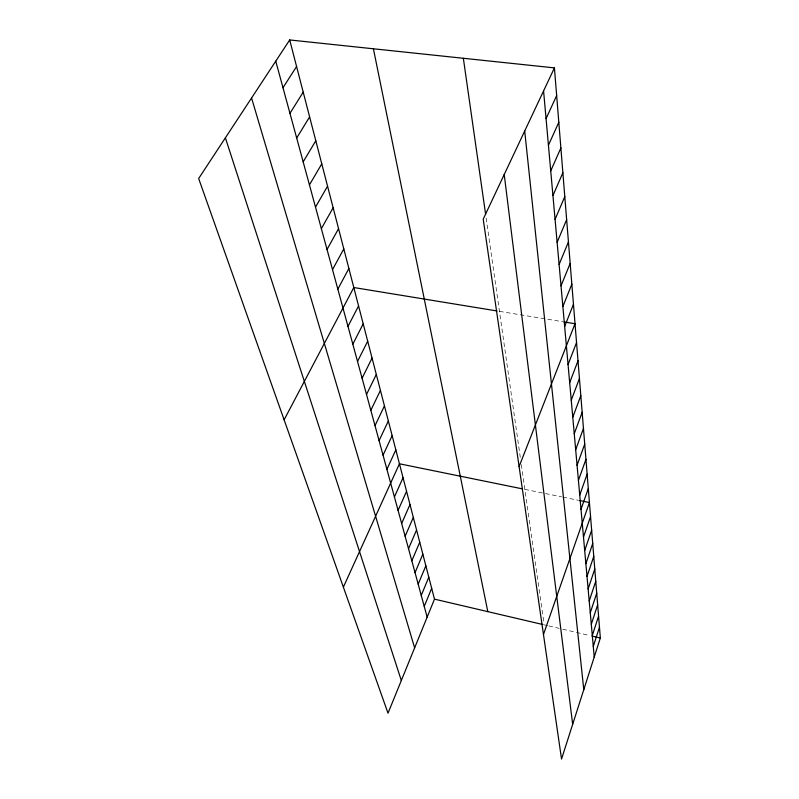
<?xml version="1.0" encoding="UTF-8"?>
<svg xmlns="http://www.w3.org/2000/svg" width="799" height="799" viewBox="0 0 799 799"><rect width="100%" height="100%" fill="white"/><g stroke="black" fill="none" stroke-linecap="round" stroke-linejoin="round"><path stroke-width="0.6" stroke-dasharray="4 3" d="M499.455 311.36L562.896 321.747M524.853 489.368L561.717 496.878M562.905 497.128L578.566 500.324M544.189 624.848L547.665 625.657M548.823 625.937L559.26 628.384M562.746 629.193L589.722 635.515M486.132 217.987L520.289 457.348M521.328 464.628L544.019 623.639"/><path stroke-width="1.2" d="M554.426 67.885L600.339 638.001L561.537 759.05L483.215 219.126L554.426 67.885L289.697 39.95L198.661 178.517L388.014 713.187L434.486 599.14L289.697 39.95M593.277 646.411L599.47 627.215M592.299 635.485L598.581 616.149M591.3 624.279L597.662 604.803M590.271 612.783L596.733 593.168M589.213 600.988L595.764 581.233M588.134 588.883L594.786 568.978M587.015 576.449L593.767 556.404M585.877 563.665L592.728 543.48M584.698 550.541L591.659 530.206M583.49 537.038L590.561 516.563M543.47 634.486L589.432 502.541L579.764 500.564M581.013 509.293L588.304 488.539M579.734 495.04L587.145 474.147M578.426 480.379L585.957 459.345M577.068 465.278L584.728 444.104M575.679 449.737L583.46 428.424M574.251 433.727L582.161 412.284M572.773 417.228L580.823 395.645M571.245 400.209L579.445 378.496M569.677 382.651L578.017 360.808M568.059 364.534L576.548 342.571M519.11 466.576L575.03 323.735L564.114 321.947M564.653 326.501L573.462 304.289M562.866 306.516L571.844 284.184M561.018 285.852L570.176 263.41M424.239 606.401L431.68 588.294M421.243 595.425L428.803 577.188M559.1 264.469L568.449 241.917M418.177 584.169L425.857 565.812M415.041 572.633L422.841 554.166M557.123 242.317L566.651 219.675M555.065 219.365L564.793 196.634M411.815 560.808L419.745 542.221M408.519 548.683L416.579 529.967M552.938 195.575L562.876 172.754M405.133 536.249L413.323 517.412M401.657 523.485L409.987 504.529M550.731 170.886L560.878 147.995M398.082 510.381L406.561 491.295M394.416 496.928L403.046 477.722M548.434 145.258L558.811 122.297M343.37 587.135L399.44 463.78L522.436 488.868M386.906 469.323L395.835 449.887M546.057 118.632L556.663 95.62M383.051 455.17L392.139 435.615M379.086 440.619L388.344 420.953M375.011 425.667L384.449 405.882M370.826 410.296L380.434 390.401M366.521 394.476L376.309 374.471M362.087 378.207L372.074 358.082M357.523 361.448L367.7 341.213M352.818 344.179L363.205 323.855M347.974 326.392L358.571 305.957M284.114 419.825L353.797 287.52L497.048 310.971M337.837 289.138L348.873 268.514M332.514 269.623L343.8 248.898M327.031 249.468L338.556 228.664M321.358 228.654L333.143 207.76M315.495 207.131L327.56 186.177M309.443 184.879L321.777 163.855M303.171 161.857L315.805 140.774M296.679 138.027L309.613 116.884M289.957 113.328L303.211 92.155M282.986 87.73L296.579 66.517M434.486 599.14L543 624.568M592.079 636.074L600.339 638.001M225.388 137.837L401.328 680.518M251.565 97.987L414.631 647.869M275.755 61.173L427.155 617.128M373.413 48.789L487.809 611.635M463.35 58.277L485.612 214.312M504.219 174.532L572.673 724.323M524.703 131.016L583.779 689.667M543.58 90.936L594.226 657.068"/></g></svg>
